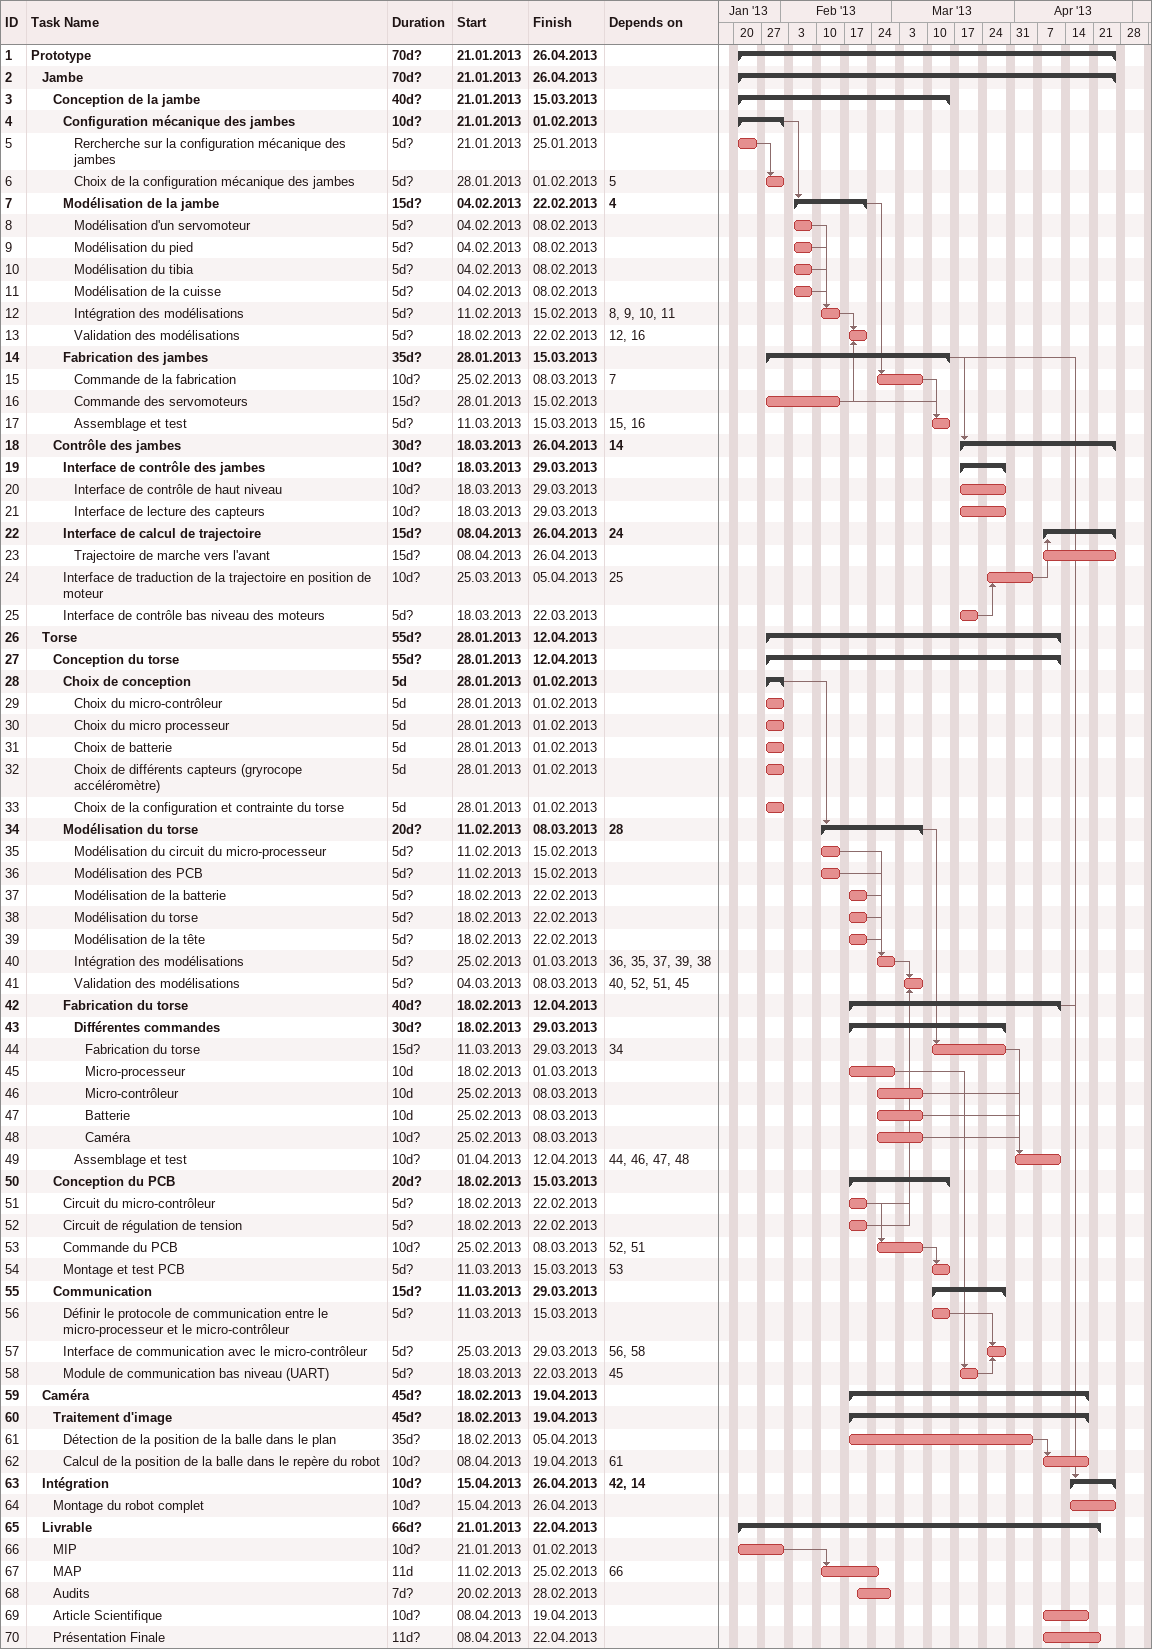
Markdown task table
| ID | Level | Task | Duration | Start | Finish | Predecessors |
|---|---|---|---|---|---|---|
| 1 | 1 | **Prototype** | 70d? | 2013-01-21 | 2013-04-26 |  |
| 2 | 2 | **Jambe** | 70d? | 2013-01-21 | 2013-04-26 |  |
| 3 | 3 | **Conception de la jambe** | 40d? | 2013-01-21 | 2013-03-15 |  |
| 4 | 4 | **Configuration mécanique des jambes** | 10d? | 2013-01-21 | 2013-02-01 |  |
| 5 | 5 | Rercherche sur la configuration mécanique des jambes | 5d? | 2013-01-21 | 2013-01-25 |  |
| 6 | 5 | Choix de la configuration mécanique des jambes | 5d? | 2013-01-28 | 2013-02-01 | 5 |
| 7 | 4 | **Modélisation de la jambe** | 15d? | 2013-02-04 | 2013-02-22 | 4 |
| 8 | 5 | Modélisation d'un servomoteur | 5d? | 2013-02-04 | 2013-02-08 |  |
| 9 | 5 | Modélisation du pied | 5d? | 2013-02-04 | 2013-02-08 |  |
| 10 | 5 | Modélisation du tibia | 5d? | 2013-02-04 | 2013-02-08 |  |
| 11 | 5 | Modélisation de la cuisse | 5d? | 2013-02-04 | 2013-02-08 |  |
| 12 | 5 | Intégration des modélisations | 5d? | 2013-02-11 | 2013-02-15 | 8, 9, 10, 11 |
| 13 | 5 | Validation des modélisations | 5d? | 2013-02-18 | 2013-02-22 | 12, 16 |
| 14 | 4 | **Fabrication des jambes** | 35d? | 2013-01-28 | 2013-03-15 |  |
| 15 | 5 | Commande de la fabrication | 10d? | 2013-02-25 | 2013-03-08 | 7 |
| 16 | 5 | Commande des servomoteurs | 15d? | 2013-01-28 | 2013-02-15 |  |
| 17 | 5 | Assemblage et test | 5d? | 2013-03-11 | 2013-03-15 | 15, 16 |
| 18 | 3 | **Contrôle des jambes** | 30d? | 2013-03-18 | 2013-04-26 | 14 |
| 19 | 4 | **Interface de contrôle des jambes** | 10d? | 2013-03-18 | 2013-03-29 |  |
| 20 | 5 | Interface de contrôle de haut niveau | 10d? | 2013-03-18 | 2013-03-29 |  |
| 21 | 5 | Interface de lecture des capteurs | 10d? | 2013-03-18 | 2013-03-29 |  |
| 22 | 4 | **Interface de calcul de trajectoire** | 15d? | 2013-04-08 | 2013-04-26 | 24 |
| 23 | 5 | Trajectoire de marche vers l'avant | 15d? | 2013-04-08 | 2013-04-26 |  |
| 24 | 4 | Interface de traduction de la trajectoire en position de moteur | 10d? | 2013-03-25 | 2013-04-05 | 25 |
| 25 | 4 | Interface de contrôle bas niveau des moteurs | 5d? | 2013-03-18 | 2013-03-22 |  |
| 26 | 2 | **Torse** | 55d? | 2013-01-28 | 2013-04-12 |  |
| 27 | 3 | **Conception du torse** | 55d? | 2013-01-28 | 2013-04-12 |  |
| 28 | 4 | **Choix de conception** | 5d | 2013-01-28 | 2013-02-01 |  |
| 29 | 5 | Choix du micro-contrôleur | 5d | 2013-01-28 | 2013-02-01 |  |
| 30 | 5 | Choix du micro processeur | 5d | 2013-01-28 | 2013-02-01 |  |
| 31 | 5 | Choix de batterie | 5d | 2013-01-28 | 2013-02-01 |  |
| 32 | 5 | Choix de différents capteurs (gryrocope accéléromètre) | 5d | 2013-01-28 | 2013-02-01 |  |
| 33 | 5 | Choix de la configuration et contrainte du torse | 5d | 2013-01-28 | 2013-02-01 |  |
| 34 | 4 | **Modélisation du torse** | 20d? | 2013-02-11 | 2013-03-08 | 28 |
| 35 | 5 | Modélisation du circuit du micro-processeur | 5d? | 2013-02-11 | 2013-02-15 |  |
| 36 | 5 | Modélisation des PCB | 5d? | 2013-02-11 | 2013-02-15 |  |
| 37 | 5 | Modélisation de la batterie | 5d? | 2013-02-18 | 2013-02-22 |  |
| 38 | 5 | Modélisation du torse | 5d? | 2013-02-18 | 2013-02-22 |  |
| 39 | 5 | Modélisation de la tête | 5d? | 2013-02-18 | 2013-02-22 |  |
| 40 | 5 | Intégration des modélisations | 5d? | 2013-02-25 | 2013-03-01 | 36, 35, 37, 39, 38 |
| 41 | 5 | Validation des modélisations | 5d? | 2013-03-04 | 2013-03-08 | 40, 52, 51, 45 |
| 42 | 4 | **Fabrication du torse** | 40d? | 2013-02-18 | 2013-04-12 |  |
| 43 | 5 | **Différentes commandes** | 30d? | 2013-02-18 | 2013-03-29 |  |
| 44 | 6 | Fabrication du torse | 15d? | 2013-03-11 | 2013-03-29 | 34 |
| 45 | 6 | Micro-processeur | 10d | 2013-02-18 | 2013-03-01 |  |
| 46 | 6 | Micro-contrôleur | 10d | 2013-02-25 | 2013-03-08 |  |
| 47 | 6 | Batterie | 10d | 2013-02-25 | 2013-03-08 |  |
| 48 | 6 | Caméra | 10d? | 2013-02-25 | 2013-03-08 |  |
| 49 | 5 | Assemblage et test | 10d? | 2013-04-01 | 2013-04-12 | 44, 46, 47, 48 |
| 50 | 3 | **Conception du PCB** | 20d? | 2013-02-18 | 2013-03-15 |  |
| 51 | 4 | Circuit du micro-contrôleur | 5d? | 2013-02-18 | 2013-02-22 |  |
| 52 | 4 | Circuit de régulation de tension | 5d? | 2013-02-18 | 2013-02-22 |  |
| 53 | 4 | Commande du PCB | 10d? | 2013-02-25 | 2013-03-08 | 52, 51 |
| 54 | 4 | Montage et test PCB | 5d? | 2013-03-11 | 2013-03-15 | 53 |
| 55 | 3 | **Communication** | 15d? | 2013-03-11 | 2013-03-29 |  |
| 56 | 4 | Définir le protocole de communication entre le micro-processeur et le micro-contrôleur | 5d? | 2013-03-11 | 2013-03-15 |  |
| 57 | 4 | Interface de communication avec le micro-contrôleur | 5d? | 2013-03-25 | 2013-03-29 | 56, 58 |
| 58 | 4 | Module de communication bas niveau (UART) | 5d? | 2013-03-18 | 2013-03-22 | 45 |
| 59 | 2 | **Caméra** | 45d? | 2013-02-18 | 2013-04-19 |  |
| 60 | 3 | **Traitement d'image** | 45d? | 2013-02-18 | 2013-04-19 |  |
| 61 | 4 | Détection de la position de la balle dans le plan | 35d? | 2013-02-18 | 2013-04-05 |  |
| 62 | 4 | Calcul de la position de la balle dans le repère du robot | 10d? | 2013-04-08 | 2013-04-19 | 61 |
| 63 | 2 | **Intégration** | 10d? | 2013-04-15 | 2013-04-26 | 42, 14 |
| 64 | 3 | Montage du robot complet | 10d? | 2013-04-15 | 2013-04-26 |  |
| 65 | 2 | **Livrable** | 66d? | 2013-01-21 | 2013-04-22 |  |
| 66 | 3 | MIP | 10d? | 2013-01-21 | 2013-02-01 |  |
| 67 | 3 | MAP | 11d | 2013-02-11 | 2013-02-25 | 66 |
| 68 | 3 | Audits | 7d? | 2013-02-20 | 2013-02-28 |  |
| 69 | 3 | Article Scientifique | 10d? | 2013-04-08 | 2013-04-19 |  |
| 70 | 3 | Présentation Finale | 11d? | 2013-04-08 | 2013-04-22 |  |
